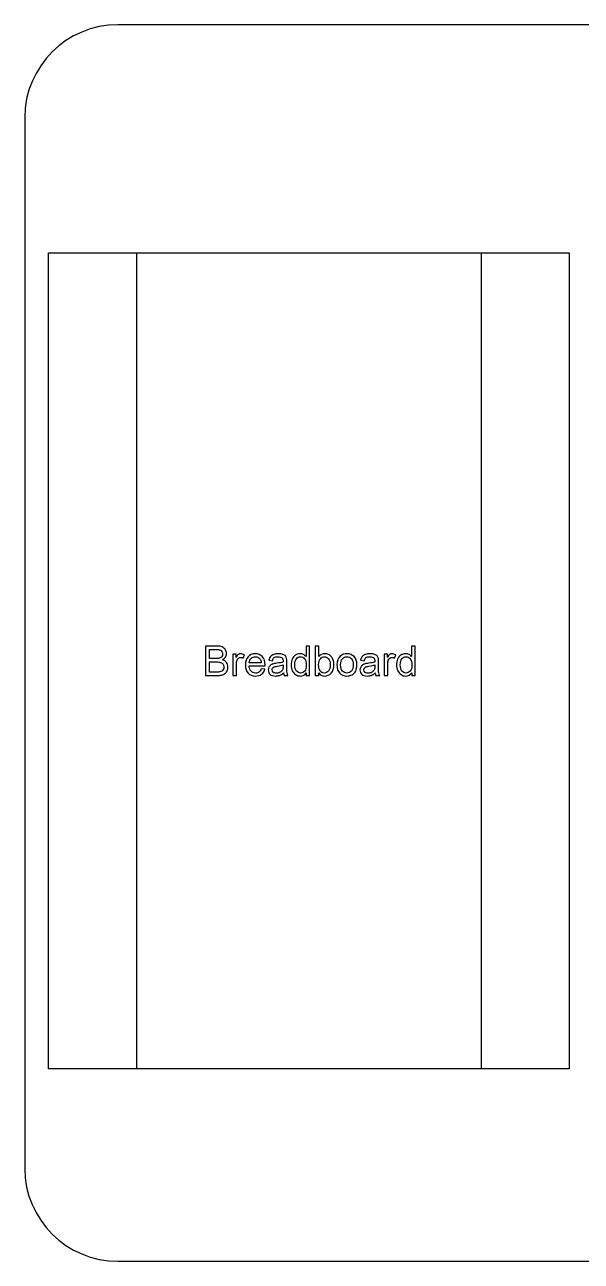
# Model space of a CAD drawing. Extents: x -8.7 to 2.3, y -1.3 to 5.5.
# Drawn here: x -2.994 to -0.745, y -0.378 to 4.622 of the extents above; entities that cross this region are included whole.
import ezdxf

# ---------------------------------------------------------------- set-up
doc = ezdxf.new("R2010")
doc.units = 0
doc.header["$MEASUREMENT"] = 0
doc.layers.add('LAYER_1', color=7, linetype='CONTINUOUS')

msp = doc.modelspace()

# ---------------------------------------------------------------- linework, layer by layer
at = {"layer": 'LAYER_1'}
msp.add_open_spline([(-2.6182, 4.622), (-2.6182, 4.622), (1.9294, 4.622), (1.9294, 4.622), (1.9294, 4.622), (2.1363, 4.622), (2.3056, 4.4532), (2.3056, 4.247), (2.3056, 4.247), (2.3056, 4.247), (2.3056, -0.003), (2.3056, -0.003), (2.3056, -0.003), (2.3056, -0.2092), (2.1363, -0.378), (1.9294, -0.378), (1.9294, -0.378), (1.9294, -0.378), (-2.6182, -0.378), (-2.6182, -0.378), (-2.6182, -0.378), (-2.8251, -0.378), (-2.9944, -0.2092), (-2.9944, -0.003), (-2.9944, -0.003), (-2.9944, -0.003), (-2.9944, 4.247), (-2.9944, 4.247), (-2.9944, 4.247), (-2.9944, 4.4532), (-2.8251, 4.622), (-2.6182, 4.622)], degree=3, knots=[0, 0, 0, 0, 0.125, 0.125, 0.125, 0.125, 0.25, 0.25, 0.25, 0.25, 0.375, 0.375, 0.375, 0.375, 0.5, 0.5, 0.5, 0.5, 0.625, 0.625, 0.625, 0.625, 0.75, 0.75, 0.75, 0.75, 0.875, 0.875, 0.875, 0.875, 1, 1, 1, 1], dxfattribs=at)
at = {"layer": 'LAYER_1', "color": 1}
for points, knots in [([(-2.8984, 0.3999), (-2.8984, 0.3999), (-0.7939, 0.3999), (-0.7939, 0.3999), (-0.7939, 0.3999), (-0.7939, 0.3999), (-0.7939, 3.6999), (-0.7939, 3.6999), (-0.7939, 3.6999), (-0.7939, 3.6999), (-2.8984, 3.6999), (-2.8984, 3.6999), (-2.8984, 3.6999), (-2.8984, 3.6999), (-2.8984, 0.3999), (-2.8984, 0.3999)], [0, 0, 0, 0, 0.25, 0.25, 0.25, 0.25, 0.5, 0.5, 0.5, 0.5, 0.75, 0.75, 0.75, 0.75, 1, 1, 1, 1]), ([(-2.2634, 1.9903), (-2.2634, 1.9903), (-2.2634, 2.1096), (-2.2634, 2.1096), (-2.2634, 2.1096), (-2.2634, 2.1096), (-2.2186, 2.1096), (-2.2186, 2.1096), (-2.2186, 2.1096), (-2.2095, 2.1096), (-2.2022, 2.1084), (-2.1967, 2.106), (-2.1967, 2.106), (-2.1912, 2.1036), (-2.1869, 2.0999), (-2.1838, 2.0948), (-2.1838, 2.0948), (-2.1807, 2.0898), (-2.1791, 2.0846), (-2.1791, 2.0791), (-2.1791, 2.0791), (-2.1791, 2.074), (-2.1805, 2.0692), (-2.1833, 2.0647), (-2.1833, 2.0647), (-2.186, 2.0602), (-2.1902, 2.0566), (-2.1958, 2.0538), (-2.1958, 2.0538), (-2.1886, 2.0517), (-2.183, 2.0481), (-2.1791, 2.043), (-2.1791, 2.043), (-2.1753, 2.0379), (-2.1733, 2.0318), (-2.1733, 2.0249), (-2.1733, 2.0249), (-2.1733, 2.0193), (-2.1745, 2.0141), (-2.1769, 2.0093), (-2.1769, 2.0093), (-2.1792, 2.0045), (-2.1821, 2.0008), (-2.1856, 1.9982), (-2.1856, 1.9982), (-2.1891, 1.9956), (-2.1935, 1.9936), (-2.1987, 1.9923), (-2.1987, 1.9923), (-2.2039, 1.991), (-2.2103, 1.9903), (-2.2179, 1.9903), (-2.2179, 1.9903), (-2.2179, 1.9903), (-2.2634, 1.9903), (-2.2634, 1.9903)], [0, 0, 0, 0, 0.071429, 0.071429, 0.071429, 0.071429, 0.142857, 0.142857, 0.142857, 0.142857, 0.214286, 0.214286, 0.214286, 0.214286, 0.285714, 0.285714, 0.285714, 0.285714, 0.357143, 0.357143, 0.357143, 0.357143, 0.428571, 0.428571, 0.428571, 0.428571, 0.5, 0.5, 0.5, 0.5, 0.571429, 0.571429, 0.571429, 0.571429, 0.642857, 0.642857, 0.642857, 0.642857, 0.714286, 0.714286, 0.714286, 0.714286, 0.785714, 0.785714, 0.785714, 0.785714, 0.857143, 0.857143, 0.857143, 0.857143, 0.928571, 0.928571, 0.928571, 0.928571, 1, 1, 1, 1]), ([(-1.8565, 1.9903), (-1.8565, 1.9903), (-1.8565, 2.0012), (-1.8565, 2.0012), (-1.8565, 2.0012), (-1.862, 1.9926), (-1.87, 1.9884), (-1.8807, 1.9884), (-1.8807, 1.9884), (-1.8876, 1.9884), (-1.8939, 1.9902), (-1.8997, 1.9941), (-1.8997, 1.9941), (-1.9055, 1.9978), (-1.9099, 2.0031), (-1.9131, 2.01), (-1.9131, 2.01), (-1.9163, 2.0168), (-1.9179, 2.0246), (-1.9179, 2.0334), (-1.9179, 2.0334), (-1.9179, 2.0421), (-1.9164, 2.0499), (-1.9136, 2.0569), (-1.9136, 2.0569), (-1.9107, 2.0639), (-1.9064, 2.0693), (-1.9006, 2.0731), (-1.9006, 2.0731), (-1.8949, 2.0768), (-1.8884, 2.0787), (-1.8813, 2.0787), (-1.8813, 2.0787), (-1.8761, 2.0787), (-1.8715, 2.0776), (-1.8674, 2.0754), (-1.8674, 2.0754), (-1.8633, 2.0732), (-1.86, 2.0703), (-1.8575, 2.0668), (-1.8575, 2.0668), (-1.8575, 2.0668), (-1.8575, 2.1096), (-1.8575, 2.1096), (-1.8575, 2.1096), (-1.8575, 2.1096), (-1.8429, 2.1096), (-1.8429, 2.1096), (-1.8429, 2.1096), (-1.8429, 2.1096), (-1.8429, 1.9903), (-1.8429, 1.9903), (-1.8429, 1.9903), (-1.8429, 1.9903), (-1.8565, 1.9903), (-1.8565, 1.9903)], [0, 0, 0, 0, 0.071429, 0.071429, 0.071429, 0.071429, 0.142857, 0.142857, 0.142857, 0.142857, 0.214286, 0.214286, 0.214286, 0.214286, 0.285714, 0.285714, 0.285714, 0.285714, 0.357143, 0.357143, 0.357143, 0.357143, 0.428571, 0.428571, 0.428571, 0.428571, 0.5, 0.5, 0.5, 0.5, 0.571429, 0.571429, 0.571429, 0.571429, 0.642857, 0.642857, 0.642857, 0.642857, 0.714286, 0.714286, 0.714286, 0.714286, 0.785714, 0.785714, 0.785714, 0.785714, 0.857143, 0.857143, 0.857143, 0.857143, 0.928571, 0.928571, 0.928571, 0.928571, 1, 1, 1, 1]), ([(-1.8064, 1.9903), (-1.8064, 1.9903), (-1.82, 1.9903), (-1.82, 1.9903), (-1.82, 1.9903), (-1.82, 1.9903), (-1.82, 2.1096), (-1.82, 2.1096), (-1.82, 2.1096), (-1.82, 2.1096), (-1.8053, 2.1096), (-1.8053, 2.1096), (-1.8053, 2.1096), (-1.8053, 2.1096), (-1.8053, 2.0671), (-1.8053, 2.0671), (-1.8053, 2.0671), (-1.7991, 2.0748), (-1.7912, 2.0787), (-1.7817, 2.0787), (-1.7817, 2.0787), (-1.7763, 2.0787), (-1.7713, 2.0776), (-1.7665, 2.0755), (-1.7665, 2.0755), (-1.7618, 2.0733), (-1.7579, 2.0703), (-1.7548, 2.0664), (-1.7548, 2.0664), (-1.7518, 2.0626), (-1.7493, 2.0579), (-1.7476, 2.0524), (-1.7476, 2.0524), (-1.7459, 2.0469), (-1.745, 2.0411), (-1.745, 2.0348), (-1.745, 2.0348), (-1.745, 2.02), (-1.7487, 2.0086), (-1.756, 2.0005), (-1.756, 2.0005), (-1.7633, 1.9924), (-1.7721, 1.9884), (-1.7824, 1.9884), (-1.7824, 1.9884), (-1.7926, 1.9884), (-1.8006, 1.9926), (-1.8064, 2.0011), (-1.8064, 2.0011), (-1.8064, 2.0011), (-1.8064, 1.9903), (-1.8064, 1.9903)], [0, 0, 0, 0, 0.076923, 0.076923, 0.076923, 0.076923, 0.153846, 0.153846, 0.153846, 0.153846, 0.230769, 0.230769, 0.230769, 0.230769, 0.307692, 0.307692, 0.307692, 0.307692, 0.384615, 0.384615, 0.384615, 0.384615, 0.461538, 0.461538, 0.461538, 0.461538, 0.538462, 0.538462, 0.538462, 0.538462, 0.615385, 0.615385, 0.615385, 0.615385, 0.692308, 0.692308, 0.692308, 0.692308, 0.769231, 0.769231, 0.769231, 0.769231, 0.846154, 0.846154, 0.846154, 0.846154, 0.923077, 0.923077, 0.923077, 0.923077, 1, 1, 1, 1]), ([(-1.4302, 1.9903), (-1.4302, 1.9903), (-1.4302, 2.0012), (-1.4302, 2.0012), (-1.4302, 2.0012), (-1.4357, 1.9926), (-1.4438, 1.9884), (-1.4544, 1.9884), (-1.4544, 1.9884), (-1.4613, 1.9884), (-1.4676, 1.9902), (-1.4734, 1.9941), (-1.4734, 1.9941), (-1.4792, 1.9978), (-1.4837, 2.0031), (-1.4869, 2.01), (-1.4869, 2.01), (-1.49, 2.0168), (-1.4916, 2.0246), (-1.4916, 2.0334), (-1.4916, 2.0334), (-1.4916, 2.0421), (-1.4902, 2.0499), (-1.4873, 2.0569), (-1.4873, 2.0569), (-1.4844, 2.0639), (-1.4801, 2.0693), (-1.4744, 2.0731), (-1.4744, 2.0731), (-1.4686, 2.0768), (-1.4622, 2.0787), (-1.455, 2.0787), (-1.455, 2.0787), (-1.4499, 2.0787), (-1.4452, 2.0776), (-1.4412, 2.0754), (-1.4412, 2.0754), (-1.4371, 2.0732), (-1.4338, 2.0703), (-1.4312, 2.0668), (-1.4312, 2.0668), (-1.4312, 2.0668), (-1.4312, 2.1096), (-1.4312, 2.1096), (-1.4312, 2.1096), (-1.4312, 2.1096), (-1.4167, 2.1096), (-1.4167, 2.1096), (-1.4167, 2.1096), (-1.4167, 2.1096), (-1.4167, 1.9903), (-1.4167, 1.9903), (-1.4167, 1.9903), (-1.4167, 1.9903), (-1.4302, 1.9903), (-1.4302, 1.9903)], [0, 0, 0, 0, 0.071429, 0.071429, 0.071429, 0.071429, 0.142857, 0.142857, 0.142857, 0.142857, 0.214286, 0.214286, 0.214286, 0.214286, 0.285714, 0.285714, 0.285714, 0.285714, 0.357143, 0.357143, 0.357143, 0.357143, 0.428571, 0.428571, 0.428571, 0.428571, 0.5, 0.5, 0.5, 0.5, 0.571429, 0.571429, 0.571429, 0.571429, 0.642857, 0.642857, 0.642857, 0.642857, 0.714286, 0.714286, 0.714286, 0.714286, 0.785714, 0.785714, 0.785714, 0.785714, 0.857143, 0.857143, 0.857143, 0.857143, 0.928571, 0.928571, 0.928571, 0.928571, 1, 1, 1, 1]), ([(-2.2476, 2.0595), (-2.2476, 2.0595), (-2.2218, 2.0595), (-2.2218, 2.0595), (-2.2218, 2.0595), (-2.2148, 2.0595), (-2.2098, 2.0599), (-2.2068, 2.0609), (-2.2068, 2.0609), (-2.2028, 2.0621), (-2.1997, 2.064), (-2.1977, 2.0668), (-2.1977, 2.0668), (-2.1957, 2.0696), (-2.1946, 2.0731), (-2.1946, 2.0772), (-2.1946, 2.0772), (-2.1946, 2.0812), (-2.1956, 2.0847), (-2.1975, 2.0877), (-2.1975, 2.0877), (-2.1994, 2.0907), (-2.2021, 2.0927), (-2.2056, 2.0939), (-2.2056, 2.0939), (-2.2091, 2.095), (-2.2152, 2.0955), (-2.2238, 2.0955), (-2.2238, 2.0955), (-2.2238, 2.0955), (-2.2476, 2.0955), (-2.2476, 2.0955), (-2.2476, 2.0955), (-2.2476, 2.0955), (-2.2476, 2.0595), (-2.2476, 2.0595)], [0, 0, 0, 0, 0.111111, 0.111111, 0.111111, 0.111111, 0.222222, 0.222222, 0.222222, 0.222222, 0.333333, 0.333333, 0.333333, 0.333333, 0.444444, 0.444444, 0.444444, 0.444444, 0.555556, 0.555556, 0.555556, 0.555556, 0.666667, 0.666667, 0.666667, 0.666667, 0.777778, 0.777778, 0.777778, 0.777778, 0.888889, 0.888889, 0.888889, 0.888889, 1, 1, 1, 1]), ([(-2.1536, 1.9903), (-2.1536, 1.9903), (-2.1536, 2.0767), (-2.1536, 2.0767), (-2.1536, 2.0767), (-2.1536, 2.0767), (-2.1405, 2.0767), (-2.1405, 2.0767), (-2.1405, 2.0767), (-2.1405, 2.0767), (-2.1405, 2.0636), (-2.1405, 2.0636), (-2.1405, 2.0636), (-2.1371, 2.0697), (-2.134, 2.0738), (-2.1311, 2.0757), (-2.1311, 2.0757), (-2.1283, 2.0777), (-2.1251, 2.0787), (-2.1217, 2.0787), (-2.1217, 2.0787), (-2.1168, 2.0787), (-2.1118, 2.0771), (-2.1067, 2.074), (-2.1067, 2.074), (-2.1067, 2.074), (-2.1117, 2.0604), (-2.1117, 2.0604), (-2.1117, 2.0604), (-2.1153, 2.0625), (-2.1189, 2.0636), (-2.1225, 2.0636), (-2.1225, 2.0636), (-2.1257, 2.0636), (-2.1285, 2.0626), (-2.1311, 2.0607), (-2.1311, 2.0607), (-2.1336, 2.0587), (-2.1355, 2.0561), (-2.1365, 2.0526), (-2.1365, 2.0526), (-2.1382, 2.0474), (-2.139, 2.0417), (-2.139, 2.0356), (-2.139, 2.0356), (-2.139, 2.0356), (-2.139, 1.9903), (-2.139, 1.9903), (-2.139, 1.9903), (-2.139, 1.9903), (-2.1536, 1.9903), (-2.1536, 1.9903)], [0, 0, 0, 0, 0.076923, 0.076923, 0.076923, 0.076923, 0.153846, 0.153846, 0.153846, 0.153846, 0.230769, 0.230769, 0.230769, 0.230769, 0.307692, 0.307692, 0.307692, 0.307692, 0.384615, 0.384615, 0.384615, 0.384615, 0.461538, 0.461538, 0.461538, 0.461538, 0.538462, 0.538462, 0.538462, 0.538462, 0.615385, 0.615385, 0.615385, 0.615385, 0.692308, 0.692308, 0.692308, 0.692308, 0.769231, 0.769231, 0.769231, 0.769231, 0.846154, 0.846154, 0.846154, 0.846154, 0.923077, 0.923077, 0.923077, 0.923077, 1, 1, 1, 1]), ([(-2.0388, 2.0181), (-2.0388, 2.0181), (-2.0237, 2.0163), (-2.0237, 2.0163), (-2.0237, 2.0163), (-2.0261, 2.0074), (-2.0305, 2.0006), (-2.0369, 1.9957), (-2.0369, 1.9957), (-2.0434, 1.9908), (-2.0516, 1.9884), (-2.0617, 1.9884), (-2.0617, 1.9884), (-2.0743, 1.9884), (-2.0843, 1.9922), (-2.0917, 2), (-2.0917, 2), (-2.0991, 2.0078), (-2.1028, 2.0187), (-2.1028, 2.0328), (-2.1028, 2.0328), (-2.1028, 2.0473), (-2.0991, 2.0586), (-2.0916, 2.0666), (-2.0916, 2.0666), (-2.0841, 2.0747), (-2.0744, 2.0787), (-2.0625, 2.0787), (-2.0625, 2.0787), (-2.0509, 2.0787), (-2.0415, 2.0747), (-2.0342, 2.0669), (-2.0342, 2.0669), (-2.0268, 2.059), (-2.0232, 2.0479), (-2.0232, 2.0337), (-2.0232, 2.0337), (-2.0232, 2.0328), (-2.0232, 2.0315), (-2.0233, 2.0298), (-2.0233, 2.0298), (-2.0233, 2.0298), (-2.0877, 2.0298), (-2.0877, 2.0298), (-2.0877, 2.0298), (-2.0872, 2.0203), (-2.0845, 2.013), (-2.0796, 2.008), (-2.0796, 2.008), (-2.0748, 2.0029), (-2.0688, 2.0004), (-2.0616, 2.0004), (-2.0616, 2.0004), (-2.0562, 2.0004), (-2.0516, 2.0018), (-2.0478, 2.0046), (-2.0478, 2.0046), (-2.044, 2.0074), (-2.041, 2.0119), (-2.0388, 2.0181)], [0, 0, 0, 0, 0.066667, 0.066667, 0.066667, 0.066667, 0.133333, 0.133333, 0.133333, 0.133333, 0.2, 0.2, 0.2, 0.2, 0.266667, 0.266667, 0.266667, 0.266667, 0.333333, 0.333333, 0.333333, 0.333333, 0.4, 0.4, 0.4, 0.4, 0.466667, 0.466667, 0.466667, 0.466667, 0.533333, 0.533333, 0.533333, 0.533333, 0.6, 0.6, 0.6, 0.6, 0.666667, 0.666667, 0.666667, 0.666667, 0.733333, 0.733333, 0.733333, 0.733333, 0.8, 0.8, 0.8, 0.8, 0.866667, 0.866667, 0.866667, 0.866667, 0.933333, 0.933333, 0.933333, 0.933333, 1, 1, 1, 1]), ([(-2.0869, 2.0418), (-2.0869, 2.0418), (-2.0386, 2.0418), (-2.0386, 2.0418), (-2.0386, 2.0418), (-2.0393, 2.0491), (-2.0411, 2.0546), (-2.0442, 2.0582), (-2.0442, 2.0582), (-2.0488, 2.0638), (-2.0549, 2.0666), (-2.0623, 2.0666), (-2.0623, 2.0666), (-2.069, 2.0666), (-2.0747, 2.0644), (-2.0793, 2.0599), (-2.0793, 2.0599), (-2.0839, 2.0554), (-2.0864, 2.0494), (-2.0869, 2.0418)], [0, 0, 0, 0, 0.2, 0.2, 0.2, 0.2, 0.4, 0.4, 0.4, 0.4, 0.6, 0.6, 0.6, 0.6, 0.8, 0.8, 0.8, 0.8, 1, 1, 1, 1]), ([(-1.9489, 2.001), (-1.9543, 1.9964), (-1.9595, 1.9931), (-1.9645, 1.9912), (-1.9645, 1.9912), (-1.9696, 1.9893), (-1.975, 1.9884), (-1.9807, 1.9884), (-1.9807, 1.9884), (-1.9902, 1.9884), (-1.9975, 1.9907), (-2.0026, 1.9953), (-2.0026, 1.9953), (-2.0077, 1.9999), (-2.0102, 2.0059), (-2.0102, 2.0131), (-2.0102, 2.0131), (-2.0102, 2.0173), (-2.0093, 2.0212), (-2.0073, 2.0247), (-2.0073, 2.0247), (-2.0054, 2.0282), (-2.0029, 2.031), (-1.9998, 2.0331), (-1.9998, 2.0331), (-1.9966, 2.0352), (-1.9931, 2.0368), (-1.9892, 2.0379), (-1.9892, 2.0379), (-1.9864, 2.0387), (-1.982, 2.0394), (-1.9762, 2.0401), (-1.9762, 2.0401), (-1.9644, 2.0415), (-1.9557, 2.0432), (-1.9501, 2.0452), (-1.9501, 2.0452), (-1.95, 2.0472), (-1.95, 2.0484), (-1.95, 2.049), (-1.95, 2.049), (-1.95, 2.0549), (-1.9514, 2.0592), (-1.9542, 2.0616), (-1.9542, 2.0616), (-1.9579, 2.0649), (-1.9635, 2.0666), (-1.9708, 2.0666), (-1.9708, 2.0666), (-1.9777, 2.0666), (-1.9828, 2.0654), (-1.9861, 2.0629), (-1.9861, 2.0629), (-1.9894, 2.0605), (-1.9918, 2.0562), (-1.9934, 2.0501), (-1.9934, 2.0501), (-1.9934, 2.0501), (-2.0077, 2.0521), (-2.0077, 2.0521), (-2.0077, 2.0521), (-2.0064, 2.0582), (-2.0043, 2.0632), (-2.0013, 2.0669), (-2.0013, 2.0669), (-1.9983, 2.0707), (-1.994, 2.0736), (-1.9883, 2.0756), (-1.9883, 2.0756), (-1.9827, 2.0777), (-1.9762, 2.0787), (-1.9687, 2.0787), (-1.9687, 2.0787), (-1.9613, 2.0787), (-1.9554, 2.0778), (-1.9508, 2.0761), (-1.9508, 2.0761), (-1.9461, 2.0743), (-1.9428, 2.0722), (-1.9406, 2.0695), (-1.9406, 2.0695), (-1.9384, 2.0669), (-1.9369, 2.0636), (-1.936, 2.0596), (-1.936, 2.0596), (-1.9355, 2.0571), (-1.9353, 2.0526), (-1.9353, 2.0461), (-1.9353, 2.0461), (-1.9353, 2.0461), (-1.9353, 2.0265), (-1.9353, 2.0265), (-1.9353, 2.0265), (-1.9353, 2.0129), (-1.935, 2.0043), (-1.9343, 2.0007), (-1.9343, 2.0007), (-1.9337, 1.9971), (-1.9325, 1.9936), (-1.9306, 1.9903), (-1.9306, 1.9903), (-1.9306, 1.9903), (-1.946, 1.9903), (-1.946, 1.9903), (-1.946, 1.9903), (-1.9475, 1.9933), (-1.9485, 1.9969), (-1.9489, 2.001)], [0, 0, 0, 0, 0.037037, 0.037037, 0.037037, 0.037037, 0.074074, 0.074074, 0.074074, 0.074074, 0.111111, 0.111111, 0.111111, 0.111111, 0.148148, 0.148148, 0.148148, 0.148148, 0.185185, 0.185185, 0.185185, 0.185185, 0.222222, 0.222222, 0.222222, 0.222222, 0.259259, 0.259259, 0.259259, 0.259259, 0.296296, 0.296296, 0.296296, 0.296296, 0.333333, 0.333333, 0.333333, 0.333333, 0.37037, 0.37037, 0.37037, 0.37037, 0.407407, 0.407407, 0.407407, 0.407407, 0.444444, 0.444444, 0.444444, 0.444444, 0.481481, 0.481481, 0.481481, 0.481481, 0.518519, 0.518519, 0.518519, 0.518519, 0.555556, 0.555556, 0.555556, 0.555556, 0.592593, 0.592593, 0.592593, 0.592593, 0.62963, 0.62963, 0.62963, 0.62963, 0.666667, 0.666667, 0.666667, 0.666667, 0.703704, 0.703704, 0.703704, 0.703704, 0.740741, 0.740741, 0.740741, 0.740741, 0.777778, 0.777778, 0.777778, 0.777778, 0.814815, 0.814815, 0.814815, 0.814815, 0.851852, 0.851852, 0.851852, 0.851852, 0.888889, 0.888889, 0.888889, 0.888889, 0.925926, 0.925926, 0.925926, 0.925926, 0.962963, 0.962963, 0.962963, 0.962963, 1, 1, 1, 1]), ([(-1.9028, 2.0334), (-1.9028, 2.0224), (-1.9005, 2.0141), (-1.8958, 2.0086), (-1.8958, 2.0086), (-1.8911, 2.0031), (-1.8856, 2.0004), (-1.8793, 2.0004), (-1.8793, 2.0004), (-1.8729, 2.0004), (-1.8675, 2.003), (-1.863, 2.0082), (-1.863, 2.0082), (-1.8585, 2.0135), (-1.8563, 2.0215), (-1.8563, 2.0322), (-1.8563, 2.0322), (-1.8563, 2.0441), (-1.8585, 2.0527), (-1.8631, 2.0582), (-1.8631, 2.0582), (-1.8676, 2.0638), (-1.8733, 2.0666), (-1.88, 2.0666), (-1.88, 2.0666), (-1.8865, 2.0666), (-1.8919, 2.0639), (-1.8963, 2.0586), (-1.8963, 2.0586), (-1.9006, 2.0533), (-1.9028, 2.0449), (-1.9028, 2.0334)], [0, 0, 0, 0, 0.125, 0.125, 0.125, 0.125, 0.25, 0.25, 0.25, 0.25, 0.375, 0.375, 0.375, 0.375, 0.5, 0.5, 0.5, 0.5, 0.625, 0.625, 0.625, 0.625, 0.75, 0.75, 0.75, 0.75, 0.875, 0.875, 0.875, 0.875, 1, 1, 1, 1]), ([(-1.8065, 2.0342), (-1.8065, 2.0238), (-1.8051, 2.0163), (-1.8023, 2.0117), (-1.8023, 2.0117), (-1.7977, 2.0042), (-1.7915, 2.0004), (-1.7836, 2.0004), (-1.7836, 2.0004), (-1.7772, 2.0004), (-1.7717, 2.0032), (-1.767, 2.0087), (-1.767, 2.0087), (-1.7623, 2.0143), (-1.76, 2.0226), (-1.76, 2.0336), (-1.76, 2.0336), (-1.76, 2.0449), (-1.7622, 2.0532), (-1.7667, 2.0586), (-1.7667, 2.0586), (-1.7712, 2.0639), (-1.7766, 2.0666), (-1.7829, 2.0666), (-1.7829, 2.0666), (-1.7893, 2.0666), (-1.7949, 2.0639), (-1.7995, 2.0583), (-1.7995, 2.0583), (-1.8042, 2.0527), (-1.8065, 2.0447), (-1.8065, 2.0342)], [0, 0, 0, 0, 0.125, 0.125, 0.125, 0.125, 0.25, 0.25, 0.25, 0.25, 0.375, 0.375, 0.375, 0.375, 0.5, 0.5, 0.5, 0.5, 0.625, 0.625, 0.625, 0.625, 0.75, 0.75, 0.75, 0.75, 0.875, 0.875, 0.875, 0.875, 1, 1, 1, 1]), ([(-1.7327, 2.0335), (-1.7327, 2.0495), (-1.7282, 2.0614), (-1.7193, 2.0691), (-1.7193, 2.0691), (-1.7119, 2.0755), (-1.7028, 2.0787), (-1.6921, 2.0787), (-1.6921, 2.0787), (-1.6802, 2.0787), (-1.6705, 2.0748), (-1.663, 2.067), (-1.663, 2.067), (-1.6554, 2.0592), (-1.6517, 2.0485), (-1.6517, 2.0347), (-1.6517, 2.0347), (-1.6517, 2.0236), (-1.6534, 2.0149), (-1.6567, 2.0085), (-1.6567, 2.0085), (-1.66, 2.0021), (-1.6649, 1.9972), (-1.6712, 1.9936), (-1.6712, 1.9936), (-1.6776, 1.9901), (-1.6846, 1.9884), (-1.6921, 1.9884), (-1.6921, 1.9884), (-1.7042, 1.9884), (-1.714, 1.9922), (-1.7215, 2), (-1.7215, 2), (-1.7289, 2.0077), (-1.7327, 2.0189), (-1.7327, 2.0335)], [0, 0, 0, 0, 0.111111, 0.111111, 0.111111, 0.111111, 0.222222, 0.222222, 0.222222, 0.222222, 0.333333, 0.333333, 0.333333, 0.333333, 0.444444, 0.444444, 0.444444, 0.444444, 0.555556, 0.555556, 0.555556, 0.555556, 0.666667, 0.666667, 0.666667, 0.666667, 0.777778, 0.777778, 0.777778, 0.777778, 0.888889, 0.888889, 0.888889, 0.888889, 1, 1, 1, 1]), ([(-1.7176, 2.0335), (-1.7176, 2.0224), (-1.7152, 2.0142), (-1.7103, 2.0087), (-1.7103, 2.0087), (-1.7055, 2.0031), (-1.6994, 2.0004), (-1.6921, 2.0004), (-1.6921, 2.0004), (-1.6848, 2.0004), (-1.6788, 2.0032), (-1.674, 2.0087), (-1.674, 2.0087), (-1.6692, 2.0142), (-1.6667, 2.0227), (-1.6667, 2.034), (-1.6667, 2.034), (-1.6667, 2.0447), (-1.6692, 2.0528), (-1.674, 2.0583), (-1.674, 2.0583), (-1.6789, 2.0638), (-1.6849, 2.0666), (-1.6921, 2.0666), (-1.6921, 2.0666), (-1.6994, 2.0666), (-1.7055, 2.0638), (-1.7103, 2.0583), (-1.7103, 2.0583), (-1.7152, 2.0529), (-1.7176, 2.0446), (-1.7176, 2.0335)], [0, 0, 0, 0, 0.125, 0.125, 0.125, 0.125, 0.25, 0.25, 0.25, 0.25, 0.375, 0.375, 0.375, 0.375, 0.5, 0.5, 0.5, 0.5, 0.625, 0.625, 0.625, 0.625, 0.75, 0.75, 0.75, 0.75, 0.875, 0.875, 0.875, 0.875, 1, 1, 1, 1]), ([(-1.5781, 2.001), (-1.5835, 1.9964), (-1.5888, 1.9931), (-1.5938, 1.9912), (-1.5938, 1.9912), (-1.5988, 1.9893), (-1.6042, 1.9884), (-1.6099, 1.9884), (-1.6099, 1.9884), (-1.6194, 1.9884), (-1.6267, 1.9907), (-1.6318, 1.9953), (-1.6318, 1.9953), (-1.6369, 1.9999), (-1.6395, 2.0059), (-1.6395, 2.0131), (-1.6395, 2.0131), (-1.6395, 2.0173), (-1.6385, 2.0212), (-1.6366, 2.0247), (-1.6366, 2.0247), (-1.6347, 2.0282), (-1.6321, 2.031), (-1.629, 2.0331), (-1.629, 2.0331), (-1.6259, 2.0352), (-1.6224, 2.0368), (-1.6185, 2.0379), (-1.6185, 2.0379), (-1.6156, 2.0387), (-1.6113, 2.0394), (-1.6055, 2.0401), (-1.6055, 2.0401), (-1.5936, 2.0415), (-1.5849, 2.0432), (-1.5793, 2.0452), (-1.5793, 2.0452), (-1.5793, 2.0472), (-1.5792, 2.0484), (-1.5792, 2.049), (-1.5792, 2.049), (-1.5792, 2.0549), (-1.5806, 2.0592), (-1.5834, 2.0616), (-1.5834, 2.0616), (-1.5871, 2.0649), (-1.5927, 2.0666), (-1.6001, 2.0666), (-1.6001, 2.0666), (-1.607, 2.0666), (-1.612, 2.0654), (-1.6154, 2.0629), (-1.6154, 2.0629), (-1.6186, 2.0605), (-1.621, 2.0562), (-1.6226, 2.0501), (-1.6226, 2.0501), (-1.6226, 2.0501), (-1.6369, 2.0521), (-1.6369, 2.0521), (-1.6369, 2.0521), (-1.6356, 2.0582), (-1.6335, 2.0632), (-1.6305, 2.0669), (-1.6305, 2.0669), (-1.6275, 2.0707), (-1.6232, 2.0736), (-1.6176, 2.0756), (-1.6176, 2.0756), (-1.6119, 2.0777), (-1.6054, 2.0787), (-1.598, 2.0787), (-1.598, 2.0787), (-1.5906, 2.0787), (-1.5846, 2.0778), (-1.58, 2.0761), (-1.58, 2.0761), (-1.5754, 2.0743), (-1.572, 2.0722), (-1.5698, 2.0695), (-1.5698, 2.0695), (-1.5676, 2.0669), (-1.5661, 2.0636), (-1.5652, 2.0596), (-1.5652, 2.0596), (-1.5648, 2.0571), (-1.5645, 2.0526), (-1.5645, 2.0461), (-1.5645, 2.0461), (-1.5645, 2.0461), (-1.5645, 2.0265), (-1.5645, 2.0265), (-1.5645, 2.0265), (-1.5645, 2.0129), (-1.5642, 2.0043), (-1.5636, 2.0007), (-1.5636, 2.0007), (-1.563, 1.9971), (-1.5617, 1.9936), (-1.5599, 1.9903), (-1.5599, 1.9903), (-1.5599, 1.9903), (-1.5752, 1.9903), (-1.5752, 1.9903), (-1.5752, 1.9903), (-1.5767, 1.9933), (-1.5777, 1.9969), (-1.5781, 2.001)], [0, 0, 0, 0, 0.037037, 0.037037, 0.037037, 0.037037, 0.074074, 0.074074, 0.074074, 0.074074, 0.111111, 0.111111, 0.111111, 0.111111, 0.148148, 0.148148, 0.148148, 0.148148, 0.185185, 0.185185, 0.185185, 0.185185, 0.222222, 0.222222, 0.222222, 0.222222, 0.259259, 0.259259, 0.259259, 0.259259, 0.296296, 0.296296, 0.296296, 0.296296, 0.333333, 0.333333, 0.333333, 0.333333, 0.37037, 0.37037, 0.37037, 0.37037, 0.407407, 0.407407, 0.407407, 0.407407, 0.444444, 0.444444, 0.444444, 0.444444, 0.481481, 0.481481, 0.481481, 0.481481, 0.518519, 0.518519, 0.518519, 0.518519, 0.555556, 0.555556, 0.555556, 0.555556, 0.592593, 0.592593, 0.592593, 0.592593, 0.62963, 0.62963, 0.62963, 0.62963, 0.666667, 0.666667, 0.666667, 0.666667, 0.703704, 0.703704, 0.703704, 0.703704, 0.740741, 0.740741, 0.740741, 0.740741, 0.777778, 0.777778, 0.777778, 0.777778, 0.814815, 0.814815, 0.814815, 0.814815, 0.851852, 0.851852, 0.851852, 0.851852, 0.888889, 0.888889, 0.888889, 0.888889, 0.925926, 0.925926, 0.925926, 0.925926, 0.962963, 0.962963, 0.962963, 0.962963, 1, 1, 1, 1]), ([(-1.542, 1.9903), (-1.542, 1.9903), (-1.542, 2.0767), (-1.542, 2.0767), (-1.542, 2.0767), (-1.542, 2.0767), (-1.5288, 2.0767), (-1.5288, 2.0767), (-1.5288, 2.0767), (-1.5288, 2.0767), (-1.5288, 2.0636), (-1.5288, 2.0636), (-1.5288, 2.0636), (-1.5254, 2.0697), (-1.5223, 2.0738), (-1.5195, 2.0757), (-1.5195, 2.0757), (-1.5166, 2.0777), (-1.5135, 2.0787), (-1.5101, 2.0787), (-1.5101, 2.0787), (-1.5051, 2.0787), (-1.5001, 2.0771), (-1.495, 2.074), (-1.495, 2.074), (-1.495, 2.074), (-1.5001, 2.0604), (-1.5001, 2.0604), (-1.5001, 2.0604), (-1.5036, 2.0625), (-1.5072, 2.0636), (-1.5108, 2.0636), (-1.5108, 2.0636), (-1.514, 2.0636), (-1.5169, 2.0626), (-1.5194, 2.0607), (-1.5194, 2.0607), (-1.522, 2.0587), (-1.5238, 2.0561), (-1.5249, 2.0526), (-1.5249, 2.0526), (-1.5265, 2.0474), (-1.5273, 2.0417), (-1.5273, 2.0356), (-1.5273, 2.0356), (-1.5273, 2.0356), (-1.5273, 1.9903), (-1.5273, 1.9903), (-1.5273, 1.9903), (-1.5273, 1.9903), (-1.542, 1.9903), (-1.542, 1.9903)], [0, 0, 0, 0, 0.076923, 0.076923, 0.076923, 0.076923, 0.153846, 0.153846, 0.153846, 0.153846, 0.230769, 0.230769, 0.230769, 0.230769, 0.307692, 0.307692, 0.307692, 0.307692, 0.384615, 0.384615, 0.384615, 0.384615, 0.461538, 0.461538, 0.461538, 0.461538, 0.538462, 0.538462, 0.538462, 0.538462, 0.615385, 0.615385, 0.615385, 0.615385, 0.692308, 0.692308, 0.692308, 0.692308, 0.769231, 0.769231, 0.769231, 0.769231, 0.846154, 0.846154, 0.846154, 0.846154, 0.923077, 0.923077, 0.923077, 0.923077, 1, 1, 1, 1]), ([(-1.4765, 2.0334), (-1.4765, 2.0224), (-1.4742, 2.0141), (-1.4695, 2.0086), (-1.4695, 2.0086), (-1.4649, 2.0031), (-1.4594, 2.0004), (-1.453, 2.0004), (-1.453, 2.0004), (-1.4466, 2.0004), (-1.4412, 2.003), (-1.4367, 2.0082), (-1.4367, 2.0082), (-1.4322, 2.0135), (-1.43, 2.0215), (-1.43, 2.0322), (-1.43, 2.0322), (-1.43, 2.0441), (-1.4323, 2.0527), (-1.4368, 2.0582), (-1.4368, 2.0582), (-1.4414, 2.0638), (-1.447, 2.0666), (-1.4537, 2.0666), (-1.4537, 2.0666), (-1.4602, 2.0666), (-1.4656, 2.0639), (-1.47, 2.0586), (-1.47, 2.0586), (-1.4744, 2.0533), (-1.4765, 2.0449), (-1.4765, 2.0334)], [0, 0, 0, 0, 0.125, 0.125, 0.125, 0.125, 0.25, 0.25, 0.25, 0.25, 0.375, 0.375, 0.375, 0.375, 0.5, 0.5, 0.5, 0.5, 0.625, 0.625, 0.625, 0.625, 0.75, 0.75, 0.75, 0.75, 0.875, 0.875, 0.875, 0.875, 1, 1, 1, 1]), ([(-2.2476, 2.0044), (-2.2476, 2.0044), (-2.2179, 2.0044), (-2.2179, 2.0044), (-2.2179, 2.0044), (-2.2128, 2.0044), (-2.2092, 2.0046), (-2.2072, 2.0049), (-2.2072, 2.0049), (-2.2035, 2.0056), (-2.2005, 2.0067), (-2.1981, 2.0082), (-2.1981, 2.0082), (-2.1956, 2.0097), (-2.1936, 2.0119), (-2.192, 2.0148), (-2.192, 2.0148), (-2.1905, 2.0177), (-2.1897, 2.0211), (-2.1897, 2.0249), (-2.1897, 2.0249), (-2.1897, 2.0293), (-2.1908, 2.0332), (-2.1931, 2.0365), (-2.1931, 2.0365), (-2.1954, 2.0398), (-2.1985, 2.0421), (-2.2026, 2.0434), (-2.2026, 2.0434), (-2.2066, 2.0447), (-2.2125, 2.0454), (-2.22, 2.0454), (-2.22, 2.0454), (-2.22, 2.0454), (-2.2476, 2.0454), (-2.2476, 2.0454), (-2.2476, 2.0454), (-2.2476, 2.0454), (-2.2476, 2.0044), (-2.2476, 2.0044)], [0, 0, 0, 0, 0.1, 0.1, 0.1, 0.1, 0.2, 0.2, 0.2, 0.2, 0.3, 0.3, 0.3, 0.3, 0.4, 0.4, 0.4, 0.4, 0.5, 0.5, 0.5, 0.5, 0.6, 0.6, 0.6, 0.6, 0.7, 0.7, 0.7, 0.7, 0.8, 0.8, 0.8, 0.8, 0.9, 0.9, 0.9, 0.9, 1, 1, 1, 1]), ([(-1.9501, 2.0337), (-1.9554, 2.0315), (-1.9634, 2.0297), (-1.974, 2.0281), (-1.974, 2.0281), (-1.98, 2.0273), (-1.9843, 2.0263), (-1.9868, 2.0252), (-1.9868, 2.0252), (-1.9893, 2.0241), (-1.9912, 2.0226), (-1.9926, 2.0204), (-1.9926, 2.0204), (-1.9939, 2.0184), (-1.9946, 2.0161), (-1.9946, 2.0135), (-1.9946, 2.0135), (-1.9946, 2.0096), (-1.9931, 2.0063), (-1.9902, 2.0037), (-1.9902, 2.0037), (-1.9872, 2.0011), (-1.9829, 1.9998), (-1.9772, 1.9998), (-1.9772, 1.9998), (-1.9716, 1.9998), (-1.9665, 2.0011), (-1.9621, 2.0035), (-1.9621, 2.0035), (-1.9578, 2.006), (-1.9545, 2.0094), (-1.9525, 2.0137), (-1.9525, 2.0137), (-1.9509, 2.017), (-1.9501, 2.0219), (-1.9501, 2.0283), (-1.9501, 2.0283), (-1.9501, 2.0283), (-1.9501, 2.0337), (-1.9501, 2.0337)], [0, 0, 0, 0, 0.1, 0.1, 0.1, 0.1, 0.2, 0.2, 0.2, 0.2, 0.3, 0.3, 0.3, 0.3, 0.4, 0.4, 0.4, 0.4, 0.5, 0.5, 0.5, 0.5, 0.6, 0.6, 0.6, 0.6, 0.7, 0.7, 0.7, 0.7, 0.8, 0.8, 0.8, 0.8, 0.9, 0.9, 0.9, 0.9, 1, 1, 1, 1]), ([(-1.5793, 2.0337), (-1.5847, 2.0315), (-1.5926, 2.0297), (-1.6032, 2.0281), (-1.6032, 2.0281), (-1.6093, 2.0273), (-1.6135, 2.0263), (-1.616, 2.0252), (-1.616, 2.0252), (-1.6185, 2.0241), (-1.6205, 2.0226), (-1.6218, 2.0204), (-1.6218, 2.0204), (-1.6232, 2.0184), (-1.6239, 2.0161), (-1.6239, 2.0135), (-1.6239, 2.0135), (-1.6239, 2.0096), (-1.6224, 2.0063), (-1.6194, 2.0037), (-1.6194, 2.0037), (-1.6165, 2.0011), (-1.6121, 1.9998), (-1.6064, 1.9998), (-1.6064, 1.9998), (-1.6008, 1.9998), (-1.5958, 2.0011), (-1.5914, 2.0035), (-1.5914, 2.0035), (-1.587, 2.006), (-1.5837, 2.0094), (-1.5817, 2.0137), (-1.5817, 2.0137), (-1.5801, 2.017), (-1.5793, 2.0219), (-1.5793, 2.0283), (-1.5793, 2.0283), (-1.5793, 2.0283), (-1.5793, 2.0337), (-1.5793, 2.0337)], [0, 0, 0, 0, 0.1, 0.1, 0.1, 0.1, 0.2, 0.2, 0.2, 0.2, 0.3, 0.3, 0.3, 0.3, 0.4, 0.4, 0.4, 0.4, 0.5, 0.5, 0.5, 0.5, 0.6, 0.6, 0.6, 0.6, 0.7, 0.7, 0.7, 0.7, 0.8, 0.8, 0.8, 0.8, 0.9, 0.9, 0.9, 0.9, 1, 1, 1, 1])]:
    msp.add_open_spline(points, degree=3, knots=knots, dxfattribs=at)
for points in [[(-2.5422, 3.6999), (-2.5422, 3.6999), (-2.5422, 0.3999), (-2.5422, 0.3999)], [(-1.1502, 3.6999), (-1.1502, 3.6999), (-1.1502, 0.3999), (-1.1502, 0.3999)]]:
    msp.add_open_spline(points, degree=3, dxfattribs=at)

doc.saveas('drawing.dxf')
